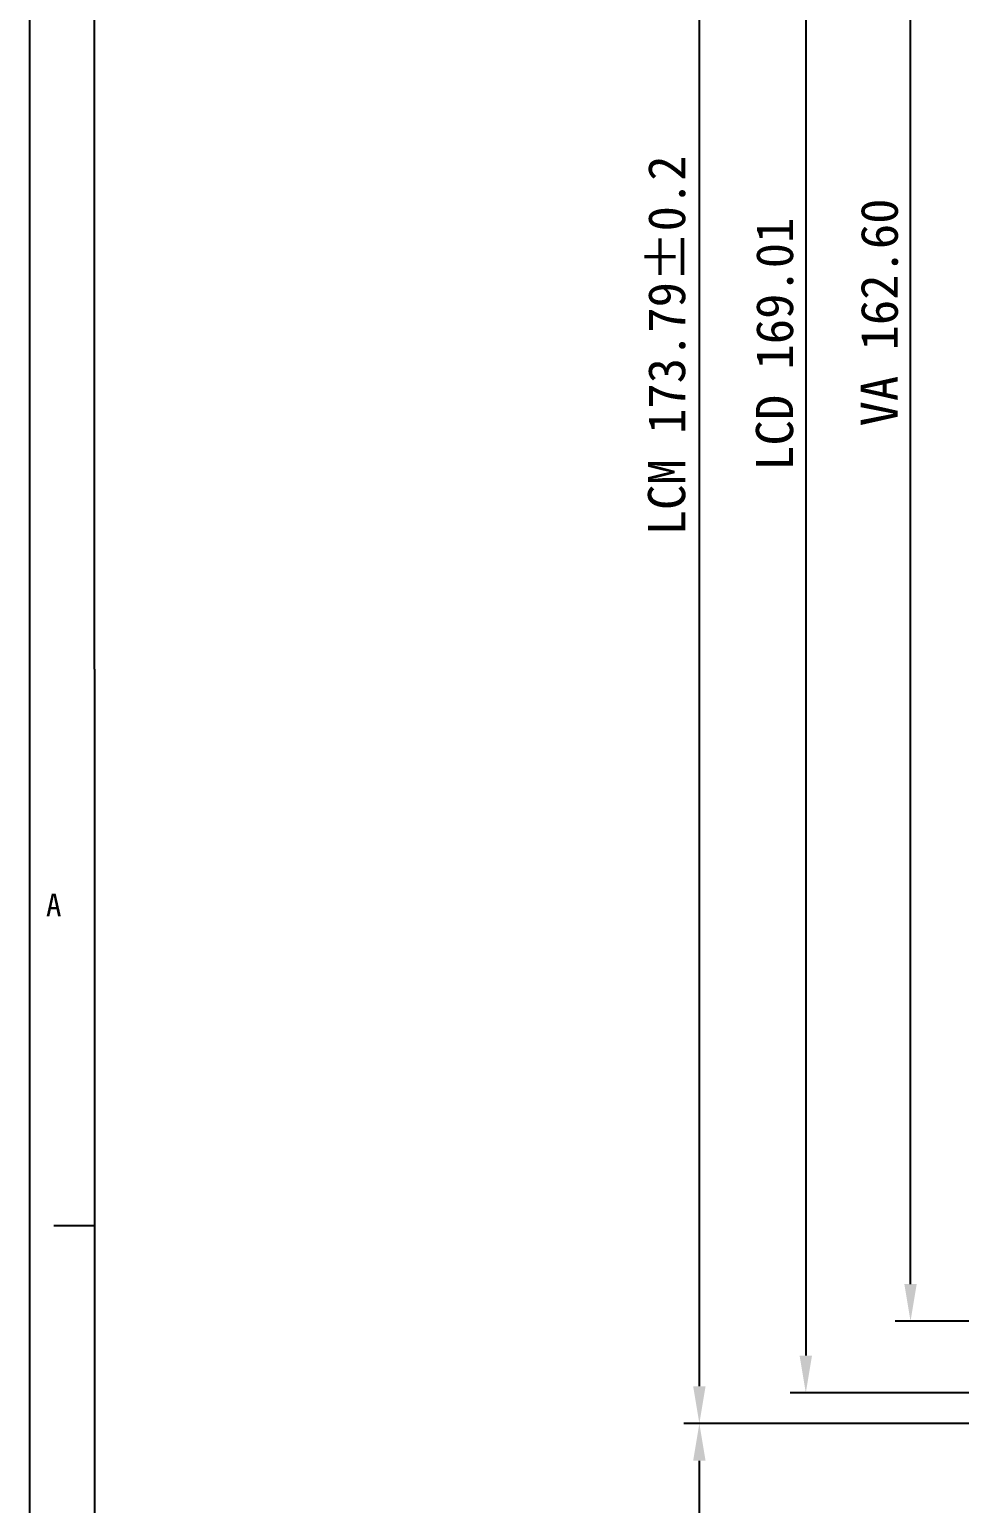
# Model space of a CAD drawing. Extents: x 19995 to 20574, y 1410 to 1825.
# Drawn here: x 19995 to 20069.9, y 1592.2 to 1711 of the extents above; entities that cross this region are included whole.
import ezdxf

# ---------------------------------------------------------------- set-up
doc = ezdxf.new("R2010")
doc.units = 0
doc.header["$MEASUREMENT"] = 0
doc.layers.get('0').update_dxf_attribs({"linetype": 'CONTINUOUS'})
doc.layers.add('', color=7, linetype='CONTINUOUS')
doc.styles.add('RD', font='ROMAND.shx')
doc.styles.add('宋', font='')
doc.styles.add('宋体', font='')
doc.styles.get('宋').set_extended_font_data('SimSun')
doc.styles.get('宋体').set_extended_font_data('SimSun')
doc.dimstyles.new('NONE', dxfattribs={"dimtxt": 2, "dimasz": 3, "dimexe": 1.25, "dimexo": 0.625, "dimgap": 1, "dimtad": 1, "dimzin": 1, "dimdsep": 46, "dimtxsty": 'RD', "dimcen": 1, "dimclrd": 256, "dimclre": 256, "dimclrt": 256, "dimadec": 0, "dimazin": 3, "dimtm": 0.2, "dimtfac": 1, "dimtmove": 0, "dimatfit": 3, "dimfxl": 1, "dimtolj": 1, "dimtzin": 0, "dimarcsym": 0})

# ---------------------------------------------------------------- blocks, each defined once
blk = doc.blocks.new('*D34')
at = {"layer": '', "color": 3, "lineweight": -2}
for p, q in [((20101.67, 1770.1), (20056.28, 1770.1)), ((20057.53, 1767.1), (20057.53, 1604.09)), ((20101.64, 1601.09), (20056.28, 1601.09))]:
    blk.add_line(p, q, dxfattribs=at)
at = {"layer": '', "color": 3}
for points in [[(20057.03, 1767.1), (20058.03, 1767.1), (20057.53, 1770.1)], [(20057.03, 1604.09), (20058.03, 1604.09), (20057.53, 1601.09)]]:
    blk.add_solid(points, dxfattribs=at)
at = {"layer": '', "color": 7, "insert": (20055.03, 1685.59), "char_height": 3, "attachment_point": 5, "rotation": 90, "style": '宋'}
blk.add_mtext('\\A1;LCD 169.01', dxfattribs=at)
blk = doc.blocks.new('*D35')
at = {"layer": '', "color": 3, "lineweight": -2}
for p, q in [((20100.56, 1598.61), (20047.7, 1598.61)), ((20048.95, 1555.29), (20048.95, 1595.61)), ((20073.64, 1552.29), (20047.7, 1552.29))]:
    blk.add_line(p, q, dxfattribs=at)
at = {"layer": '', "color": 3}
for points in [[(20048.45, 1595.61), (20049.45, 1595.61), (20048.95, 1598.61)], [(20048.45, 1555.29), (20049.45, 1555.29), (20048.95, 1552.29)]]:
    blk.add_solid(points, dxfattribs=at)
at = {"layer": '', "color": 7, "insert": (20046.33, 1575.6), "char_height": 3, "attachment_point": 5, "rotation": 90, "style": '宋'}
blk.add_mtext('\\A1;46.31\\fSimSun|b0|i0|c134|p2;±0.2', dxfattribs=at)
blk = doc.blocks.new('*D47')
at = {"layer": '', "color": 3, "lineweight": -2}
for p, q in [((20100.56, 1772.4), (20047.7, 1772.4)), ((20048.95, 1601.61), (20048.95, 1769.4)), ((20100.56, 1598.61), (20047.7, 1598.61))]:
    blk.add_line(p, q, dxfattribs=at)
at = {"layer": '', "color": 3}
for points in [[(20048.45, 1769.4), (20049.45, 1769.4), (20048.95, 1772.4)], [(20048.45, 1601.61), (20049.45, 1601.61), (20048.95, 1598.61)]]:
    blk.add_solid(points, dxfattribs=at)
at = {"layer": '', "color": 7, "insert": (20046.33, 1685.5), "char_height": 3, "attachment_point": 5, "rotation": 90, "style": '宋'}
blk.add_mtext('\\A1;LCM 173.79%%P0.2', dxfattribs=at)
blk = doc.blocks.new('*D48')
at = {"layer": '', "color": 3, "lineweight": -2}
for p, q in [((20102.26, 1769.45), (20064.72, 1769.45)), ((20065.97, 1609.85), (20065.97, 1766.45)), ((20102.26, 1606.85), (20064.72, 1606.85))]:
    blk.add_line(p, q, dxfattribs=at)
at = {"layer": '', "color": 3}
for points in [[(20065.47, 1766.45), (20066.47, 1766.45), (20065.97, 1769.45)], [(20065.47, 1609.85), (20066.47, 1609.85), (20065.97, 1606.85)]]:
    blk.add_solid(points, dxfattribs=at)
at = {"layer": '', "color": 7, "insert": (20063.47, 1688.15), "char_height": 3, "attachment_point": 5, "rotation": 90, "style": '宋'}
blk.add_mtext('\\A1;VA 162.60', dxfattribs=at)

msp = doc.modelspace()

# ---------------------------------------------------------------- linework, layer by layer
at = {"color": 7, "linetype": 'Continuous'}
msp.add_line((19994.954, 1824.583), (19994.954, 1409.961), dxfattribs=at)
at = {"linetype": 'Continuous'}
for p, q in [((20000.2, 1659.414), (20000.2, 1819.337)), ((20000.2, 1659.414), (20000.2, 1410.246)), ((20000.2, 1614.541), (19996.921, 1614.541))]:
    msp.add_line(p, q, dxfattribs=at)

# ---------------------------------------------------------------- texts
at = {"color": 4, "linetype": 'Continuous', "style": '宋体'}
msp.add_text('A', height=1.836, dxfattribs=at).set_placement((19996.285, 1639.485))

# ---------------------------------------------------------------- dimensions: what is measured, and where the dimension line sits
at = {"layer": '', "color": 30}
dim = msp.add_linear_dim(base=(20048.951, 1772.399), p1=(20101.186, 1598.609), p2=(20101.186, 1772.399), angle=90, text='LCM <>%%P0.2', dimstyle='NONE', override={"dimtxt": 3, "dimtxsty": '宋', "dimclrd": 3, "dimclre": 3, "dimclrt": 7, "dimarcsym": 1}, dxfattribs=at)
dim.commit()
dim.dimension.update_dxf_attribs({"geometry": '*D47', "text_midpoint": (20046.334, 1685.504)})
for base, p1, p2, text, picture, middle in [((20057.534, 1601.088), (20102.3, 1770.1), (20102.264, 1601.088), 'LCD <>', '*D34', (20057.534, 1685.594)), ((20065.974, 1769.449), (20102.886, 1606.849), (20102.886, 1769.449), 'VA <>', '*D48', (20065.974, 1688.149)), ((20048.9515, 1598.6086), (20074.2648, 1552.2939), (20101.186, 1598.6086), '<>\\fSimSun|b0|i0|c134|p2;±0.2', '*D35', (20048.9515, 1575.5989))]:
    dim = msp.add_linear_dim(base=base, p1=p1, p2=p2, angle=90, text=text, dimstyle='NONE', override={"dimtxt": 3, "dimtxsty": '宋', "dimclrd": 3, "dimclre": 3, "dimclrt": 7, "dimarcsym": 1}, dxfattribs=at)
    dim.commit()
    dim.dimension.update_dxf_attribs({"geometry": picture, "text_midpoint": middle, "dimtype": 160})

doc.saveas('drawing.dxf')
